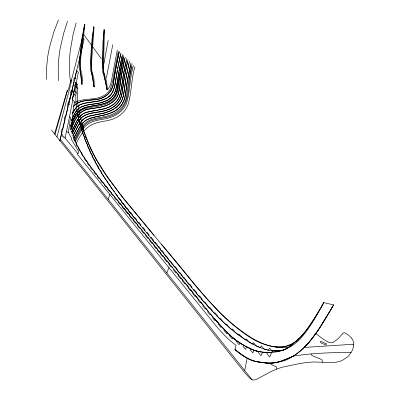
<?xml version="1.0" encoding="UTF-8"?>
<svg xmlns="http://www.w3.org/2000/svg" width="400" height="400" viewBox="0 0 400 400"><rect width="100%" height="100%" fill="white"/><g stroke="black" fill="none" stroke-linecap="round" stroke-linejoin="round"><path stroke-width="0.6" d="M80.695 126.41C78.155 117.42 76.095 108.195 75.84 98.83A108.34 54.31 -80 0 1 76.11 87.035L76.755 83.9A10.33 4.69 -81.4 0 1 77.04 85.25L77.44 90.59L77.34 98.625A31.295 14.77 -81.1 0 0 77.535 102.155L79.39 112.86A137.105 69.17 -78.6 0 0 82.025 122.79L83.1 126.395L82.92 129.02L88.445 143.745A252.295 133.44 -75.1 0 0 97.815 162.285A728.5 374.065 -62 0 0 110.385 181.365L124.08 199.18L154.03 235.41M82.945 128.915L83.075 128.12M55.015 134.48L67.42 90.88L67.32 90.14L54.555 133.9M104.185 29.795L102.965 41.85L102.61 57.24A70.97 32.31 -88.8 0 0 103.285 68.355L104.775 79.17L107.09 89.745M121.565 86.995L123.56 73.77L126.79 58.625M235.735 350.16L234.95 349.51L236.095 345.335A161.29 106.595 -83.9 0 1 224.34 335.11A229.515 155.525 -80 0 1 213.77 323.1L77.6 154.595L78.675 151.65L71.53 139.645L71.845 138.795L68.38 132.42L70.505 117.495L69.48 116.83L72.82 99.95L72.45 99.53L73.025 96.37L73.43 96.825L74 93.98L73.55 93.485L74.115 90.37L74.63 90.955M102.79 68.25L102.975 67.04M83.075 128.28L83.125 127.89A2.99 1.4 -82.4 0 0 83.16 127.065L83.105 126.905M121.55 87.11L120.405 93.585L118.935 97.835A23.045 19.205 -44.2 0 1 118.495 98.69L117.63 100.135A10.725 8.86 -44.6 0 1 116.945 101.06L115.255 102.885M115.33 82.785L118.04 66.635M113.795 80.62L114.74 74.5M109.345 96.215A10.335 8.6 -44.7 0 0 112.12 92.91L112.615 91.92A41.305 35.12 -43.2 0 0 113.14 90.74L114.58 86.6L115.69 80.27A116.89 90.105 -52 0 1 116.16 77.12L117.34 70.43M116.96 84.025L119.43 69.125L122.535 54.46M113.76 80.635C113.86 91.77 104.13 99.985 93.325 99.81M122.395 91.46L123.8 80.845A130.7 99.19 -52.6 0 1 124.285 77.57L127.945 59.76M115.225 83.435L115.28 83.11M116.92 84.175L116.56 86.25A40.745 34.515 -42.8 0 1 115.87 89.37M67.475 105.87L67.59 105.235A10.105 4.61 -81.9 0 1 67.775 104.43L72.47 91.425M119.89 73.565L116.77 91.41A17.595 14.67 -44.4 0 1 114.86 95.745C106.195 109.99 83.715 100.845 75.35 115.235M93.835 26.96L92.03 38.985L90.955 54.335A70.665 32.735 -85.3 0 0 91.135 65.42L92.165 76.205L94.055 86.745M119.945 73.315L120.125 72.275M125.995 78.045L127.75 69.04M114.79 74.345L114.88 73.835M120.305 71.235L123.515 55.56M119.02 71.365L116.685 85.655L115.555 90.41M114.97 73.33L115.06 72.82M77.78 84.81L75.56 82.415L73.87 91.725M75.37 83.46L75.56 82.425M72.465 99.455L73.84 91.9M74.995 85.53L75.34 83.63M115.07 72.655L116.64 64.18M117.655 68.745L120.65 54.145M119.155 70.65L121.26 60.12M116.725 63.64L119.335 51.405M118.235 65.59L120.945 52.935M61.33 131.445L61.87 129.205L62.415 129.665L64.56 120.745A2.1 0.95 -82.3 0 1 64.34 118.735M108.17 40.405L104.37 60.96M122.285 92.19L121.735 94.8A28.585 23.855 -43.7 0 1 120.935 97.515L120.805 97.885A16.76 13.88 -44.4 0 1 115.93 104.9M74.6 90.9L75.505 86.135M252.125 379.8L244.695 370.54L247.195 358.14A94.98 61.51 -88 0 1 234.955 349.505L238.005 351.98A164.955 109.865 -84.2 0 0 240.155 353.605L241.525 354.585A117.96 77.195 -86.8 0 0 243.49 355.905L244.74 356.695A99.485 64.64 -87.8 0 0 246.54 357.745A92.715 60.085 -88.2 0 0 247.685 358.365L248.795 358.92A81.22 52.405 -88.8 0 0 250.905 359.865A75.185 48.41 -89.1 0 0 254.31 361.06A78.775 50.77 -88.9 0 0 256.12 361.535A92.66 59.915 -88.2 0 0 256.995 361.73L265.2 362.96M65.125 138.085L69.48 116.83M112.775 44.66L106.325 78.2M122.165 61.595L117.02 90.53A18.745 15.64 -44.3 0 1 114.89 95.76C108.23 106 94.595 104.69 84.25 107.825M134.95 66.865C130.965 79.515 131.895 93.185 127.675 105.69A19.995 16.445 -44.2 0 1 123.005 112.56L120.36 114.925A23.095 19.035 -44.3 0 1 117.47 116.895L114.515 118.415A26.51 21.905 -44.4 0 1 112.225 119.315C106.09 121.415 99.4 121.41 93.425 124.055C84.865 127.44 79.995 135.81 76.075 143.64M117.305 49.945L111.395 81.12A33.09 28.105 -43.6 0 1 111.11 82.385L110.145 85.43L108.635 88.265L107.245 89.905L106.505 89.14A9.515 4.075 89.8 0 0 106.525 87.265L105.695 81.56L102.75 72.3A38.77 15.98 -89.9 0 0 102.65 66.745L103.97 29.6L104.425 30.015L103.485 67.25A20.02 8.415 -89.8 0 1 103.705 72.275L106.54 81.385L107.325 87.985A10.28 4.405 89.8 0 1 107.245 89.905M132.19 66.94C126.49 82.375 132.475 105.175 114.995 114.2C107.52 118.5 98.54 117.845 90.7 121.03C82.285 124.54 78.605 133.51 74.555 140.98M133.51 65.38C129.505 77.99 130.425 91.63 126.175 104.095A18.915 15.58 -44.3 0 1 121.465 110.865L118.785 113.155L115.125 115.465A27.57 22.85 -44.5 0 1 110.55 117.435C104.185 119.6 97.205 119.475 91.065 122.37C82.83 125.865 78.97 134.485 75.095 141.92M103.175 66L103.94 62.915M128.03 67.745L129.465 61.265M122.37 60.57L123.12 57.26M121.47 59.12L122.19 55.955M132.07 63.89C129.16 74.91 128.075 86.255 126.315 97.475C125.09 103.885 120.915 109.55 115.225 112.725C107.805 117.54 98.52 116.725 90.55 119.965C81.915 123.285 78.27 132.47 74.19 139.985M128.97 63.46L126.105 77.54L123.34 95.89A26.745 22.255 -43.9 0 1 122.015 99.83L121.3 101.335A15.225 12.575 -44.4 0 1 119.905 103.57L116.39 107.255L111.52 110.37M124.82 58.91L121.39 75.795A180.12 132.56 -53.8 0 0 120.35 82.655C119.535 89.27 118.9 97.025 113.195 101.48C108.475 105.365 102.395 107.15 96.42 107.89M125.23 57.11C121.87 69.19 121.04 81.77 118.31 93.95A15.245 12.66 -44.5 0 1 117.45 96.135A12.81 10.62 -44.6 0 1 114.53 100.255C106.97 108.04 95.555 107.26 85.845 109.84M130.475 65.09L127.64 79.14L124.84 97.675A25.445 21.12 -44 0 1 124.07 100.145A17.89 14.775 -44.4 0 1 122.755 102.98C115.445 116.41 98.16 114.33 86.27 120.115A13.5 11.02 -40.6 0 0 84.34 121.515L80.465 125.915A30.425 24.54 -41 0 0 79.795 126.925L78.935 128.33M131.005 62.77L127.315 81.045A112.605 86.195 -52 0 0 126.85 84.405C125.935 91.175 125.825 98.545 121.87 104.41A16.305 13.45 -44.4 0 1 119.715 107.07C112.185 115.31 100.65 115.125 90.715 118.025M84.655 24.715L82.195 36.69L80.325 51.985A70.65 33.41 -81.4 0 0 79.96 63.035L80.485 73.795L81.91 84.31M118.285 51.455L112.38 82.625L110.245 89.01M126.2 61.16C123.04 72.51 122.545 84.375 119.785 95.785A13.785 11.415 -44.6 0 1 119.455 96.68L117.835 99.74L115.56 102.575M127.47 61.8L124.575 75.91L121.645 95.26L119.975 99.755L117.175 103.66A18.69 15.5 -44.4 0 1 115.795 105.035A18.5 15.345 -44.4 0 1 113.62 106.79L111.64 108.045A23.89 19.89 -44.6 0 1 108.19 109.69L102.865 111.245L91.14 113.26A35.75 28.865 -39.8 0 0 88.545 113.965C78.925 115.98 76.095 126.415 72.01 133.945L78.055 122.01L81.63 117.52M123.93 57.925C121.505 67.81 119.94 77.87 118.45 87.93C117.815 91.905 116.43 95.895 113.645 98.885C106.225 106.93 94.49 105.97 84.76 108.68M59.81 140.5L61.505 133.44A4.55 2.055 -82.6 0 1 61.415 133.28L61.39 133.23M70.675 95.33L68.645 103.77L68.06 103.325L69.31 104.285M75.245 78.71L74.745 78.355L84.095 39.525L82.485 37.52L71.44 80.13M60.005 140.745L76.77 70.7L78.355 72.365L76.23 83.145M119.1 52.34L116.54 64.665L113.19 83.97A37.465 31.805 -43.1 0 1 112.97 84.99L111.135 90.2M82.92 129.02L82.93 128.995A82.695 40.63 -80.2 0 1 81.075 123.1L83.885 131.635L88.45 143.06A310.07 165.76 -73.2 0 0 97.795 161.81L107.22 176.5L121.66 196.15M56.99 136.96L71.865 79.945L70.83 80.395L68.685 88.64A3.995 1.795 -81.4 0 1 67.42 90.88M76.155 22.89L73.04 34.805L70.37 50.045A71.02 34.185 -77.7 0 0 69.46 61.075L69.485 71.82L70.455 82.34M115.81 89.475C114.765 94.115 111.55 98.095 107.365 100.305M81.055 123.16L80.35 125.17L81.075 123.1L80.365 125.15L83.125 134.23L83.585 135.5L85.19 137.11L84.7 138.54L85.775 141.345L87.445 144.515L87.28 144.99L88.64 148.205L90.065 149.915L89.77 150.775L91.02 153.54L92.62 155.415L92.33 156.25L93.24 158.135L95.42 161.135L95.165 161.86L96.695 164.76L98.405 166.505L98.12 167.315L99.195 169.2L101.51 171.775L101.235 172.55L102.185 174.11L105.99 179.87L107.75 181.745L107.565 182.26L110.935 186.67L110.82 186.995L112.535 189.435L114.345 191.375L114.195 191.795M115.48 90.545C112.745 100.61 101.02 103.565 91.935 104.23M67.525 21.32L63.715 33.165L60.2 48.355A71.815 35.12 -73.7 0 0 58.71 59.37L58.2 70.12L58.68 80.665M80.36 125.15L81.07 123.12M108.155 199.38L109.9 194.565M111.32 192.79L111.07 193.48L112.8 195.615L113.055 194.925L114.885 197.145L114.635 197.84L116.39 200.005L116.645 199.31L118.49 201.555L118.235 202.25L120.02 204.45L120.275 203.75L122.265 206.16L122.005 206.86L123.82 209.09L124.08 208.39L125.955 210.66L125.69 211.36L127.53 213.625L127.795 212.92L129.74 215.275L129.475 215.98L131.345 218.28L131.61 217.575L133.735 220.145L133.465 220.855L135.365 223.195L135.635 222.48L137.84 225.15L137.565 225.865L139.495 228.24L139.77 227.525L141.995 230.225L141.72 230.94L143.675 233.355L143.955 232.635L146.025 235.15L145.745 235.875L147.735 238.325L148.015 237.6L150.07 240.1L149.79 240.83L151.81 243.315L152.095 242.59L154.23 245.195L153.94 245.925L155.995 248.45L156.285 247.72L157.39 249.065L157.1 249.8L159.1 252.265L159.39 251.53L160.645 253.055L160.35 253.79L162.455 256.38L162.75 255.645L164.97 258.36L164.67 259.1L166.81 261.73L167.105 260.99L169.17 263.52L168.87 264.265L171.04 266.94L171.345 266.195L214.515 318.85M142.785 228.165L143.07 227.425L145.04 229.83L144.75 230.57M146.82 233.095L147.095 232.39L149.095 234.83L148.82 235.535M150.875 238.045L151.17 237.28L153.2 239.76L152.905 240.525L155.04 243.13L155.385 242.255L157.445 244.775L157.1 245.65M158.205 247L158.535 246.175L160.545 248.63L160.215 249.455L161.47 250.985L161.78 250.195L163.895 252.775L163.58 253.56L165.805 256.275L166.005 255.77L168.155 258.39L167.95 258.895L170.02 261.425L170.185 261.01L174.74 267.185L175.03 266.465L177.25 269.175L176.955 269.895L179.575 273.095L179.805 272.525L182.065 275.285L181.845 275.82L183.765 278.115L183.965 277.635L186.255 280.435L186.075 280.87L189.32 284.74L189.61 284.045L191.95 286.9L191.675 287.55M166.785 272.975L168.95 267.63M58.395 20L53.92 31.795L49.58 46.955A73.055 36.085 -70.1 0 0 47.53 57.98L46.5 68.765L46.505 79.37M173.88 269.295L173.575 270.045L175.78 272.765L176.09 272.015L178.7 275.215L178.39 275.97L180.64 278.735L180.95 277.985L182.855 280.315L182.54 281.07L184.82 283.88L185.135 283.12L188.35 287.06L188.03 287.82L190.355 290.685L190.68 289.92L192.965 292.72L192.64 293.485L195.01 296.4L195.335 295.63L198.17 299.105L197.845 299.875L200.25 302.84L200.58 302.065L203.205 305.27L202.87 306.045L205.32 309.06L205.655 308.285L208 311.115L207.665 311.895L210.155 314.96L210.495 314.18L212.89 316.96L212.55 317.74L215.08 320.86L215.425 320.075L218.465 323.31L218.115 324.1L220.7 327.275L221.05 326.485L225.06 330.275M73.16 119.755L70.29 126.335L75.185 115.525M70.205 128.805L73.775 120.195A39.135 31.705 -41.9 0 1 75.315 117.03M214.47 313.345L214.805 312.58L217.355 315.685L217.165 316.12L220.27 319.215L220.58 318.515L223.07 321.93L226.415 325.045L226.77 324.245L229.35 327.635L232.13 329.96L232.545 329.04L235.21 332.395L239.08 335.29L239.5 334.365L241.975 337.345L245.94 339.99L246.4 338.985L248.65 341.68L252.865 344.1L253.52 342.685L256.085 345.74L260.44 347.755L261.335 345.85L264.04 349.05L268.535 350.225L269.545 348.085L272.355 351.365M73.31 119.42L75.105 115.675L77.365 112.38A11.695 9.66 -40.9 0 1 78.805 110.945L83.895 107.955M75.605 123.485L71.445 132.29L76.43 121.71M74.8 120.77L70.69 130.105C74.21 121.115 78.56 109.595 89.935 108.835M112.97 91.15L110.915 94.605A10.07 8.38 -44.6 0 1 109.975 95.66L108.86 96.655M75.805 122.93L78.875 117.61L82.76 114.045A15.08 12.375 -40.7 0 1 85.75 112.555L93.525 110.73M291.985 344.205L291.625 344.6A30.77 20.185 88.7 0 1 291.09 345.17L289.66 346.525A31.33 20.545 88.7 0 1 289.125 346.975L288.59 347.395A26.875 17.64 88.5 0 1 288.05 347.785A30.24 19.83 88.7 0 1 287.515 348.145L287.335 348.26A35.01 22.94 88.9 0 1 286.61 348.685L285.885 349.065A24.64 16.165 88.3 0 1 285.335 349.325L285.155 349.405A35.65 23.37 89 0 1 284.415 349.705L284.045 349.835A37.14 24.345 89.1 0 1 283.48 350.02A33.96 22.26 88.9 0 1 282.725 350.235A28.325 18.56 88.5 0 1 282.15 350.375A38.32 25.12 89.1 0 1 281.57 350.495L281.18 350.565A40.015 26.225 89.2 0 1 280.59 350.66L272.59 350.87L269.665 357.02L266.88 353.725L267.405 352.605A90.45 58.635 -87.7 0 1 262.49 352.45L260.98 355.665L258.26 352.41L258.59 351.715A103.97 67.88 -87 0 1 254.025 350.17L252.77 352.87L250.225 349.795L250.695 348.775L244.64 345.79L237.57 341.425A112.805 73.315 -86.3 0 1 231.13 336.23L225.71 330.945M75.08 120.23L77.37 116.225L79.46 113.665M76.51 121.48L79.41 116.98M77.74 130.47L73.605 138.335L80.945 125.23M77.8 130.415L78.76 128.695M75.325 117.035L78.365 112.725M110.985 90.48L107.585 94.67L103.14 97.425M333.21 305.53L333.57 304.91L323.78 302.61L322.035 305.68M321.195 307.145L323.79 302.625M331.03 309.305L332.295 307.115M321.96 305.8L314.56 318.2L307.645 328.46A126.625 80.475 -86.1 0 1 305.565 331.22L304.585 332.455A90.56 58.745 -87.8 0 1 303.185 334.14L301.44 336.105A75.76 49.49 -88.5 0 1 299.425 338.185L296.495 340.84A73.24 47.875 -88.7 0 1 295.465 341.69L293.795 342.96A52.005 34.22 -89.9 0 1 292.805 343.635A40.165 26.5 89.4 0 1 291.8 344.245L289 345.57A39.75 26.235 89.4 0 1 287.48 346.065A44.48 29.355 89.7 0 1 285.85 346.455L285.42 346.535A60.445 39.91 -89.3 0 1 284.075 346.73A71.635 47.325 -88.6 0 1 282.135 346.9A83.995 55.515 -87.9 0 1 280.555 346.955L279.44 346.955A119.81 79.255 -85.6 0 1 277.66 346.915L275.085 346.76M329.76 311.49L333.565 304.925A237.885 142.115 -82.3 0 1 324.13 320.48C315.09 336.12 303.665 351.645 286.94 359.685A107.29 69.88 -87.3 0 1 270.915 362.985C262.91 362.675 254.215 362.44 247.195 358.14M330.14 310.825L317.59 331.185L308.285 343.08M330.47 310.26L330.8 309.69M320.365 308.57L317.995 312.585M328.23 314.095L329.495 311.935M326.71 316.68L327.615 315.145M326.41 317.18L325.24 319.145M324.955 319.625L322.705 323.31M317.24 313.845C310.865 324.35 303.97 334.86 294.435 342.78A88.155 57.09 -88 0 1 290.22 346.11L283.91 349.735A63.745 41.585 -89.3 0 1 276.735 351.88L273.045 352.3A134.935 87.925 -85.1 0 1 271.11 352.395L262.735 352.175A84.075 54.495 -88.1 0 1 254.105 350.2L250.755 348.85A137.31 90.24 -85 0 1 248.865 347.97L242.775 344.725M322.155 324.195L321.34 325.495M320.8 326.345L320.26 327.18M319.995 327.59L312.575 338.005A115.565 74.555 -87 0 1 300.12 351.19M76.185 111.125L74.31 114.205L71.46 120.635L74.565 113.77L77.215 109.87A9.895 8.2 -40.9 0 1 79.215 108.155C84.175 104.975 90.21 104.46 95.905 103.685M81.175 124.925L83.31 122.475M307.975 343.425L304.395 347.225M79.685 116.67L80.545 115.775A11.165 9.19 -40.7 0 1 81.47 114.975M342.27 333.97L339.425 337.235A29.91 20.89 88.1 0 1 338.26 338.46A35.37 24.66 88.5 0 1 335.715 340.625L333.625 341.935M115.645 102.475C110.06 108.415 101.495 109.645 93.825 110.685M115.285 102.815L114.92 103.15A23.595 19.68 -44.6 0 1 113.62 104.255L109.43 106.93L105.14 108.545M115.94 104.91C110.885 109.665 103.905 111.4 97.2 112.195M300.105 351.155L299.705 351.49A76.325 49.98 -89.1 0 1 293.775 355.76C287.66 359.03 281.055 361.54 274.23 362.825M109.36 96.23L107.955 97.33A17.12 14.325 -44.8 0 1 105.705 98.665L99.18 100.93L84.49 103.265A24.425 20.085 -40.5 0 0 82.11 103.935L80.945 104.39A12.79 10.6 -41 0 0 79.81 104.925L76.855 107.005A13.445 11.14 -41 0 0 73.33 111.57L72.53 113.505L76.105 107.69A9.895 8.215 -41 0 1 79.265 105.19C88.55 100.495 100.29 103.46 108.76 96.715M81.95 117.25L87.065 114.45M81.72 114.75L83.13 113.835A16.425 13.465 -40.6 0 1 86.765 112.195L98.37 110.005M85.135 118.04L83.715 119.005A12.68 10.38 -40.6 0 0 82.415 120.105L78.36 125.42L72.79 136.14C76.62 129.675 78.815 121.335 85.93 117.59A18.95 15.445 -40.5 0 1 87.96 116.63A17.835 14.545 -40.5 0 1 89.195 116.17L103.935 113.065L110.025 111.065M74.125 102.83C82.64 97.93 93.07 100.375 101.93 96.58A14.65 12.275 -44.7 0 0 110.35 89.055M107.045 100.475L100.25 102.915M290.415 346.725L292.085 345.765A91.53 59.455 -87.7 0 0 296.52 342.43L298.14 341.01A56.625 37.25 -89.7 0 0 300.56 338.59L305.405 332.65A140.77 88.585 -85.7 0 0 312.285 322.675A301.015 168.585 -81.2 0 0 323.78 302.61M292.31 356.505L281.525 360.985A117.135 75.855 -86.8 0 1 278.62 361.865L277.94 362.045A97.995 63.595 -87.9 0 1 275.995 362.495L272.495 363.045A74.88 48.605 -89.3 0 1 269.42 363.215A82.805 53.805 -88.8 0 1 268.005 363.19L265.415 362.98M111.15 110.55L110.405 110.9M103.085 97.48C94.32 101.46 83.485 98.53 75.5 104.46A10.46 8.705 -41 0 0 73.61 106.365L75.64 104.36A9.025 7.52 -41 0 1 76.835 103.51L77.02 103.395A16.305 13.515 -40.8 0 1 81.77 101.46L82.355 101.31A34.835 28.52 -39.9 0 1 85.315 100.745L92.7 99.885M90.06 115.89L97.79 114.295M104.76 108.655L99.125 109.88M285.71 346.21L290.77 344.395A52.62 34.685 -89.8 0 0 299.24 338.36M99.695 103.025L96.04 103.66M97.89 114.275C106.93 113 117.17 109.6 121.525 100.885C124.3 95.225 124.445 88.765 125.31 82.64A110.04 84.52 -52 0 1 125.785 79.32M90.31 108.77L95.66 107.995M94.31 112.635L96.48 112.3M91.545 104.285L89.2 104.65A47.12 38.08 -39.4 0 0 86.46 105.195L81.55 106.845A12.42 10.275 -40.9 0 0 76.15 111.105M293.015 356.16C312.23 353.105 331.71 352.49 351.13 352.395M304.165 347.455L353.61 344.235M271.785 352.35L268.24 352.435A138.69 90.24 -84.8 0 1 265.125 352.355A119.05 77.44 -86 0 1 263.265 352.215L258.535 351.495L254.785 350.44A86.27 55.965 -88 0 1 253.16 349.84L246.68 346.885L245.535 349.325L243.045 346.295L243.545 345.205L239.855 342.975L239.045 344.745L236.305 341.4L236.63 340.685L232.84 337.64L232.23 338.99L229.55 335.7L229.845 335.04L227.15 332.55L226.67 333.615L224.035 330.38L224.39 329.59L223.71 328.865M161.205 244.105C189.145 275.35 212.58 312.39 248.285 335.695C259.385 343.245 272.355 348.42 285.97 347.54A18.5 12.225 88 0 0 288.595 347.38A26.875 17.63 88.5 0 1 285.25 349.385L282.145 350.35A78.17 51.27 -88.4 0 1 279.18 350.84L278.175 350.945A63.705 41.76 -89.3 0 1 275.315 351.045L270.28 350.67L265.655 349.52A163.285 108.905 -83.3 0 1 253.635 344.595M265.84 363.025L266.485 363.08A80.48 52.29 -89 0 0 274.235 362.85M272.575 350.88L278.39 351.07A40.81 26.705 89.3 0 0 285.085 349.2M265.78 363.035L255.96 361.485M274.85 346.77L275.5 346.835A71.25 46.99 -88.6 0 0 285.725 346.34M66.46 131.725L68.38 132.42M328.01 341.9L323.125 339.085L315.815 333.595M253.64 344.58C237.78 336.06 224.245 323.82 211.975 310.78L212.185 310.3L209.68 307.245L209.325 308.055L206.89 305.43L207.145 304.84L204.68 301.835L204.355 302.595L201.685 299.49L201.99 298.77L199.57 295.815L199.245 296.58L213.795 312.78M242.68 344.665L235.14 339.635A104.535 67.695 -86.8 0 1 232.865 337.77L232.385 337.355A134.04 87.95 -85.2 0 1 230.885 336.01L228.72 333.965M74.715 78.34L74.5 78.185L74.935 78.495M75.4 78.82L75.285 78.74M74.75 78.38L74.275 78.05L73.995 79.055A6.125 2.79 -81.1 0 0 73.86 79.625L73.91 81.885L71.765 90.785L71.235 90.395L70.825 91.97A7.86 3.585 -81.5 0 0 70.715 92.455M71.5 90.605L71.23 90.405L72.495 91.335M71.55 90.64L71.88 90.885M71.93 90.92L72.135 91.075L71.705 90.755M72.29 91.185L72.16 91.09M74.345 78.075L75.605 78.965M68.39 103.575L68.085 103.345M68.755 103.86L69.12 104.14M68.73 103.84L69.145 104.16M236.365 350.67L245.19 356.965A80.99 52.25 -88.8 0 0 255.955 361.54M228.145 333.4L226.34 331.595M225.92 331.165L214.895 319.26M77.99 88.825L75 85.575M223.01 328.125L220.795 325.75M76.86 93.365L74.14 90.425M220.04 324.925L213.965 318.22M72.82 99.95L74.515 101.86A132.73 68.66 -81.6 0 0 72.975 111.725A61.935 30.035 -81.8 0 0 72.115 119.655A27.345 12.855 -82.1 0 0 72.215 129.685A45.05 21.44 -81.7 0 0 74.23 138.405L73.73 139.89L74.795 141.18L75.005 140.565A68.595 33.025 -81.1 0 0 76.45 143.875L76.05 145.05L77.545 146.87L77.7 146.405L79.03 148.87L78.78 149.6L80.365 151.22L82.015 153.975L81.785 154.645L83.315 156.52L83.42 156.22L84.885 158.505L84.635 159.225L86.185 161.13L86.345 160.67L87.805 162.795L87.54 163.57L89.11 165.5L89.305 164.925L99.015 177.65L111.145 192.58M73.56 93.45L75.305 95.48M193.08 289.295L199.235 296.58L196.38 293.165L196.63 292.57L194.255 289.67L193.985 290.305L140.565 225.455L140.855 224.695L138.915 222.33L138.625 223.09L136.425 220.4L136.665 219.775L134.76 217.445L134.52 218.075L132.4 215.485L132.64 214.845L130.765 212.555L130.525 213.195L127.35 209.325L115.04 193.09M121.835 196.375L196.285 286.56L208.15 300.16L220.655 313.52A390.64 264.4 -69.4 0 0 239.485 329.93C245.93 334.875 252.665 339.6 260.18 342.785A127.69 84.73 -85.2 0 0 274.63 346.725M140.895 225.845L128.545 210.8L128.825 210.17L126.98 207.91L126.735 208.565L124.865 206.28L125.1 205.645L123.28 203.42L123.045 204.06L122.5 203.395L121.11 201.5L121.345 200.855L119.555 198.665L119.38 199.14L117.62 196.665L117.755 196.285C110.605 187.465 104.02 177.14 98.015 167.09M61.655 133.84L62.865 135.32L62.635 136.385L63.485 137.375L63.8 136.465L77.915 153.725M172.535 267.74L109.515 190.59L109.27 191.275L107.56 189.17L107.805 188.485L106.085 186.375L105.84 187.06L104.155 184.985L104.4 184.305L102.655 182.15L102.41 182.83L100.75 180.785L100.99 180.105L99.3 178L99.06 178.675L97.425 176.66L97.68 175.935L95.89 173.645L95.64 174.345L94.025 172.355L94.29 171.605L92.545 169.33L92.32 169.975L90.73 168.015L91 167.25L84.565 158.04A273.46 139.79 -74.7 0 1 81.53 153.14L79.585 149.75A301.375 154.565 -73.8 0 1 75.905 142.71M351.785 338.345L349.755 336.225A33.65 23.5 84.4 0 0 348 334.765A28.495 19.97 84.6 0 0 346.15 333.52L344.805 332.845A2.8 1.99 86.1 0 0 343.59 332.96A9.415 6.7 85.6 0 0 342.285 333.99M244.695 370.54L60.335 139.355M51.485 130.05L244.725 372.69L248.92 377.29L251.36 379.405A7.885 4.92 86.4 0 0 252.08 379.79L252.175 379.82A7.54 4.705 86.4 0 0 252.905 379.975L255.305 379.855A10.665 6.67 86.5 0 0 255.805 379.72L271.835 371.13L276.95 368.985A166.33 103.71 77.5 0 1 284.92 366.59L299.14 363.68A266.23 161.555 73.4 0 1 314.135 361.985L331.6 362.545L335.795 362.29L339.95 361.34A32.77 23.02 86.9 0 0 342.405 360.29L347.335 357.07A15.82 11.175 85.7 0 0 347.985 356.47L348.34 356.095A27.8 19.565 86.5 0 0 350.11 353.915L351.425 351.92A20.45 14.445 86 0 0 352.285 350.32L352.72 349.315A9.705 6.9 85.4 0 0 353.44 346.495L353.61 344.185A7.28 5.185 85.4 0 0 351.79 338.34M101.34 58.73L83.21 33.795M322.64 362.28L321.795 359.555L311.89 355.545L311.615 353.9M81.285 128.425L84.16 137.05L88.56 148.08A326.835 175.94 -72.8 0 0 98.01 167.1M81.175 128.07L80.575 125.985M80.55 125.91L79.99 123.91M276.775 369.05L276.47 366.935L270.955 364.31L270.915 362.985M83.04 125.97L83.085 126.5M103.14 67.165A14.395 6.59 89.9 0 1 103.325 66.15M104.475 61.055A29.535 14.475 88.3 0 1 104.04 63.025M115.195 83.435A30.31 25.575 -43.7 0 1 113.035 91.17M79.42 113.62A14.3 11.77 -40.8 0 1 85.855 109.9M85.125 118.02A18.59 15.155 -40.5 0 1 90.06 115.91M83.25 122.41A17.035 13.87 -40.5 0 1 90.725 118.095M87.055 114.385A37.865 30.535 -39.7 0 1 94.31 112.68M78.325 112.685A13.735 11.32 -40.8 0 1 84.765 108.73M79.605 122.46A103.955 51.52 -79.7 0 1 77.54 113.365A128.48 64.58 -79 0 0 79.995 123.905M61.34 133.32A1.765 0.795 -82.7 0 1 61.345 131.455M64.37 118.745A5.32 2.415 -82.3 0 1 64.6 117.695L64.92 116.575L65.465 116.985L67.645 107.91A2.32 1.05 -81.9 0 1 67.45 105.865M70.64 95.38A3.365 1.53 -81.5 0 1 70.725 92.465M290.515 346.7A18.5 12.225 88 0 1 288.7 347.355M333.675 342.135A13.11 9.175 86.9 0 1 328 341.935M93.59 83.65L93.59 84.26A9.515 4.16 -86.8 0 1 93.48 86.14L94.205 86.9A10.265 4.49 -86.8 0 0 94.375 84.98L93.875 78.39L91.38 69.295A19.955 8.56 -86.4 0 0 91.39 64.28L94.065 27.175L93.62 26.765L90.555 63.77A38.61 16.245 -86.5 0 1 90.405 69.315L92.885 78.04L93.59 83.65M82.45 80.06L82.335 82.55A10.29 4.605 -83 0 1 82.06 84.47L81.345 83.705A9.55 4.27 -83 0 0 81.555 81.825L81.23 76.135L79.005 66.895A38.64 16.635 -82.7 0 0 79.445 61.365L84.445 24.52L84.885 24.93L80.275 61.875A19.98 8.77 -82.6 0 1 80.02 66.88L81.87 74.335L82.45 80.06M325.97 343.65L321.09 341.38A0.715 0.495 86.3 0 0 320.47 341.8A0.715 0.495 86.3 0 0 320.79 342.72L325.725 345.03A0.72 0.5 86.1 0 0 326.33 344.55A0.72 0.5 86.1 0 0 325.97 343.65"/></g></svg>
